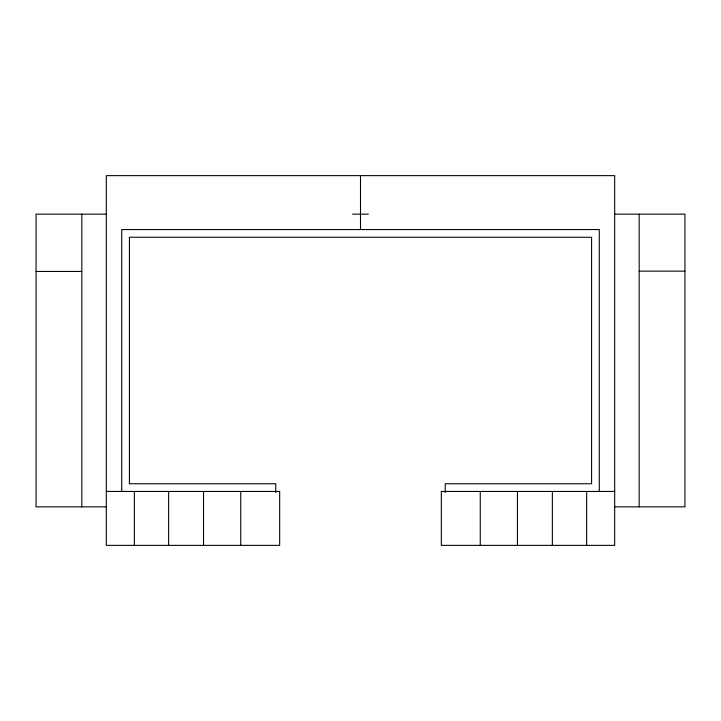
<?xml version="1.0" encoding="UTF-8"?>
<svg xmlns="http://www.w3.org/2000/svg" width="721" height="721" viewBox="0 0 721 721"><rect width="100%" height="100%" fill="white"/><g stroke="black" fill="none" stroke-linecap="round" stroke-linejoin="round"><path stroke-width="1.08" d="M106.311 214.146L36.05 214.146L36.05 506.854L106.311 506.854M352.623 214.146L368.377 214.146M614.689 214.146L684.95 214.146L684.95 506.854L614.689 506.854M639.176 271.141L684.95 271.141M36.05 271.457L81.824 271.457M106.311 491.443L279.676 491.443L279.676 545.364L106.311 545.364L106.311 175.636L614.689 175.636L614.689 545.364L441.324 545.364L441.324 491.443L614.689 491.443M639.176 214.146L639.176 506.854M599.286 491.443L599.286 229.557L121.714 229.557L121.714 491.443M586.651 491.443L586.651 545.364M552.367 491.443L552.367 545.364M517.453 491.443L517.453 545.364M480.258 491.443L480.258 545.364M445.227 492.551L445.227 483.746L591.581 483.746L591.581 237.254L129.419 237.254L129.419 483.746L275.773 483.746L275.773 492.551M360.5 175.636L360.5 229.557M240.742 491.443L240.742 545.364M203.547 491.443L203.547 545.364M168.633 491.443L168.633 545.364M134.349 491.443L134.349 545.364M81.824 214.146L81.824 506.854"/></g></svg>
